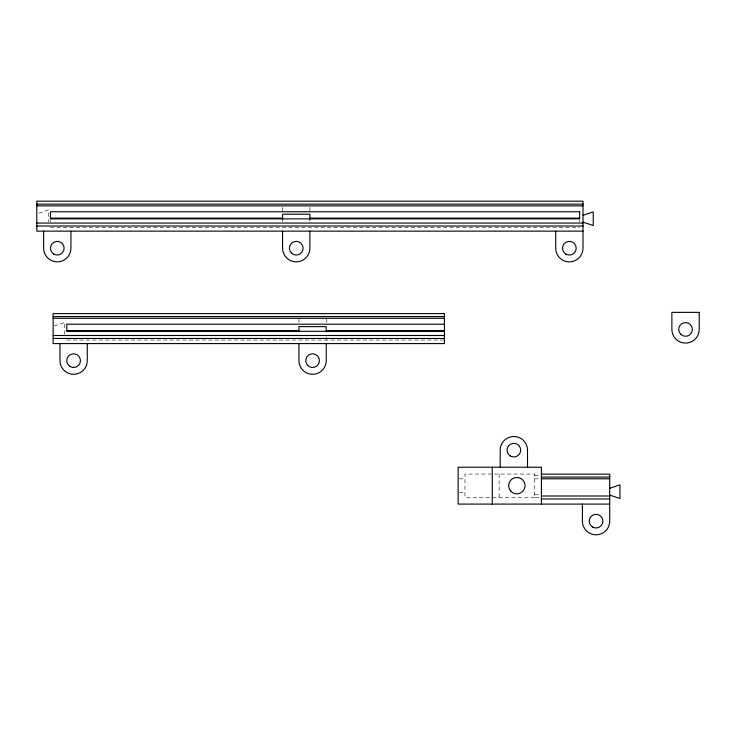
<?xml version="1.0" encoding="UTF-8"?>
<svg xmlns="http://www.w3.org/2000/svg" width="736" height="736" viewBox="0 0 736 736"><rect width="100%" height="100%" fill="white"/><g stroke="black" fill="none" stroke-linecap="round" stroke-linejoin="round"><path stroke-width="0.55" stroke-dasharray="3.68 2.76" d="M38.907 213.164L48.41 209.999L48.41 221.996M54.188 325.956L64.74 322.442L64.74 334.438M50.453 227.59L579.6 227.59M66.792 340.032L443.265 340.032M534.612 475.382L540.298 475.382M459.273 478.832L464.968 478.832M534.612 478.796L541.438 478.796M459.273 492.485L464.968 492.485M534.612 494.298L540.298 494.298M534.612 497.26L464.968 497.26L464.968 474.048L534.612 474.048L534.612 497.72L541.438 497.72M579.6 219.954L579.6 222.134M499.109 474.048L499.109 497.26M326.241 318.743L326.241 323.251M326.241 337.079L326.241 340.032M309.902 207.432L309.902 210.809M309.902 219.448L309.902 221.545M298.926 318.743L298.926 323.251M282.596 207.432L282.596 210.809M282.596 219.448L282.596 221.545M50.453 219.954L50.453 222.134"/><path stroke-width="1.1" d="M583.013 215.308L593.253 211.894L593.253 225.547L583.013 222.134M609.712 488.262L619.951 484.849L619.951 498.502L609.712 495.089M36.8 204.139L583.013 204.139M36.8 205.85L583.013 205.85M50.453 218.132L282.596 218.132M309.902 218.132L579.6 218.132M36.8 223.063L583.013 223.063M36.8 226.016L583.013 226.016M583.013 231.141L36.8 231.141L36.8 201.186L583.013 201.186L583.013 248.207A13.653 13.653 0 0 1 569.351 261.869A13.653 13.653 0 0 1 555.698 248.207L555.698 231.141M53.13 316.581L444.415 316.581M53.13 318.292L444.415 318.292M444.415 324.199L66.792 324.199L66.792 331.301L444.415 331.301M66.792 330.574L298.926 330.574M326.241 330.574L444.415 330.574M53.13 335.506L444.415 335.506M53.13 338.459L444.415 338.459M541.438 474.131L609.712 474.131L609.712 521.162A13.653 13.653 0 0 1 596.059 534.814A13.653 13.653 0 0 1 582.406 521.162L582.406 504.086M541.438 477.094L609.712 477.094M541.438 478.796L609.712 478.796M541.438 496.009L609.712 496.009M541.438 498.971L609.712 498.971M609.712 504.086L458.142 504.086L458.142 467.222L541.438 467.222L541.438 504.086M527.51 467.222L527.51 450.156A13.653 13.653 0 0 0 513.848 436.494A13.653 13.653 0 0 0 500.195 450.156L500.195 467.222M492.274 467.222L492.274 504.086M326.241 331.89L326.241 326.628L298.926 326.628L298.926 331.89M326.241 343.583L326.241 360.649A13.653 13.653 0 0 1 312.588 374.302A13.653 13.653 0 0 1 298.926 360.649L298.926 343.583M309.902 219.448L309.902 214.194L282.596 214.194L282.596 219.448M309.902 231.141L309.902 248.207A13.653 13.653 0 0 1 296.249 261.869A13.653 13.653 0 0 1 282.596 248.207L282.596 231.141M87.271 343.583L87.271 360.649A13.653 13.653 0 0 1 73.618 374.302A13.653 13.653 0 0 1 59.966 360.649L59.966 343.583M70.941 231.141L70.941 248.207A13.653 13.653 0 0 1 57.279 261.869A13.653 13.653 0 0 1 43.626 248.207L43.626 231.141M579.6 211.766L50.453 211.766L50.453 218.859L579.6 218.859L579.6 211.766M699.2 312.368L671.885 312.368L671.885 329.443A13.653 13.653 0 0 0 685.547 343.096A13.653 13.653 0 0 0 699.2 329.443L699.2 312.368M444.415 313.628L53.13 313.628L53.13 343.583L444.415 343.583L444.415 313.628M70.205 366.565A6.826 6.826 0 0 0 80.445 360.649A6.826 6.826 0 0 0 70.205 354.734A6.826 6.826 0 0 0 70.205 366.565M307.758 365.479A6.826 6.826 0 0 0 319.176 362.416A6.826 6.826 0 0 0 310.813 354.053A6.826 6.826 0 0 0 307.758 365.479M511.06 491.446A8.197 8.197 0 0 0 524.768 487.775A8.197 8.197 0 0 0 514.74 477.738A8.197 8.197 0 0 0 511.06 491.446M592.646 527.068A6.826 6.826 0 0 0 602.885 521.162A6.826 6.826 0 0 0 592.646 515.246A6.826 6.826 0 0 0 592.646 527.068M510.434 456.062A6.826 6.826 0 0 0 520.674 450.156A6.826 6.826 0 0 0 510.434 444.24A6.826 6.826 0 0 0 510.434 456.062M291.419 253.037A6.826 6.826 0 0 0 302.846 249.973A6.826 6.826 0 0 0 294.483 241.61A6.826 6.826 0 0 0 291.419 253.037M565.938 254.122A6.826 6.826 0 0 0 576.187 248.207A6.826 6.826 0 0 0 565.938 242.3A6.826 6.826 0 0 0 565.938 254.122M53.866 254.122A6.826 6.826 0 0 0 64.115 248.207A6.826 6.826 0 0 0 53.866 242.3A6.826 6.826 0 0 0 53.866 254.122M680.717 334.264A6.826 6.826 0 0 0 692.144 331.209A6.826 6.826 0 0 0 683.781 322.846A6.826 6.826 0 0 0 680.717 334.264"/></g></svg>
